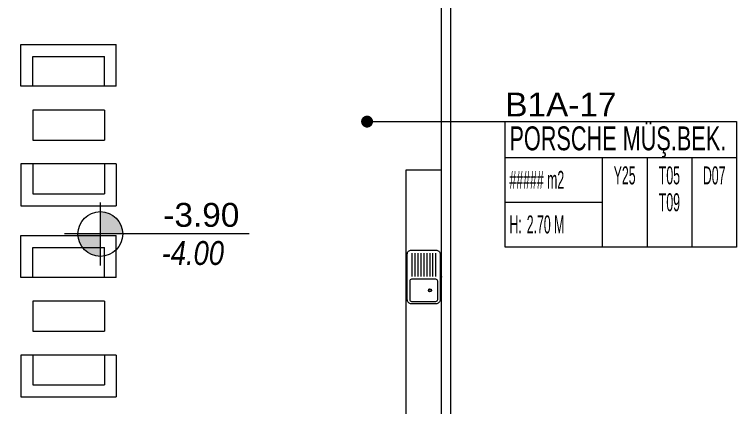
# Model space of a CAD drawing. Header units: metres. Extents: x -17822 to 152406, y -4219 to 19791.
# Drawn here: x 90089 to 91299, y 3324 to 3982 of the extents above; entities that cross this region are included whole.
import ezdxf
from ezdxf.enums import TextEntityAlignment as Align

# ---------------------------------------------------------------- set-up
doc = ezdxf.new("R2010")
doc.units = ezdxf.units.M
doc.header["$LTSCALE"] = 100
doc.header["$MEASUREMENT"] = 0
doc.layers.get('0').update_dxf_attribs({"color": 9, "lineweight": 9})
for name, color, linetype, lineweight in [('00', 9, 'Continuous', 9), ('05', 9, 'Continuous', 9), ('06D', 9, 'Continuous', 9), ('21', 9, 'Continuous', 9), ('21_mahal200', 9, 'Continuous', 9)]:
    doc.layers.add(name, color=color, linetype=linetype, lineweight=lineweight)
doc.styles.add('Arial', font='arial.ttf', dxfattribs={"height": 2.5})
doc.styles.add('MuuM_TEXT-ITALIC', font='ARIALNI.TTF')
doc.styles.add('MuuM_TEXT-STANDART', font='ARIALN.TTF')
doc.dimstyles.new('MuuM_DIM200', dxfattribs={"dimscale": 20, "dimtxt": 2, "dimasz": 1, "dimexe": 1, "dimexo": 1, "dimgap": 1, "dimtad": 1, "dimdec": 1, "dimrnd": 0.5, "dimdsep": 46, "dimtxsty": 'MuuM_TEXT-STANDART', "dimblk": 'ARCHTICK', "dimcen": 0, "dimdle": 0.15, "dimclrd": 256, "dimclre": 256, "dimclrt": 256, "dimadec": 0, "dimazin": 0, "dimtfac": 5, "dimtdec": 1, "dimtix": 1, "dimtmove": 2, "dimatfit": 3, "dimldrblk": 'DOT', "dimfxl": 3, "dimfxlon": 1, "dimtolj": 1, "dimlwd": -1, "dimlwe": -1, "dimarcsym": 0})

# ---------------------------------------------------------------- blocks, each defined once
blk = doc.blocks.new('_ArchTick')
at = {"color": 0, "linetype": 'ByBlock', "const_width": 0.15}
blk.add_lwpolyline([(-0.5, -0.5), (0.5, 0.5)], dxfattribs=at)
blk = doc.blocks.new('_Dot')
at = {"color": 0, "linetype": 'ByBlock', "lineweight": -2}
blk.add_line((-0.5, 0), (-1, 0), dxfattribs=at)
at = {"color": 0, "linetype": 'ByBlock', "const_width": 0.5}
blk.add_lwpolyline([(-0.25, 0, 1), (0.25, 0, 1)], format="xyb", close=True, dxfattribs=at)
blk = doc.blocks.new('0_roomno2')
blk.add_lwpolyline([(19.375, -10.5), (0, -10.5), (0, 0), (19.375, 0)], close=True)
for points in [[(0, -3), (19.375, -3)], [(8.125, -3), (8.125, -10.5)], [(11.875, -3), (11.875, -10.5)], [(15.625, -3), (15.625, -10.5)], [(0, -6.75), (8.125, -6.75)]]:
    blk.add_lwpolyline(points)
at = {"style": 'MuuM_TEXT-STANDART', "width": 0.6}
blk.add_text('H:', height=1.5, dxfattribs=at).set_placement((0.35, -8.608), align=Align.MIDDLE_LEFT)
at = {"style": 'Arial'}
blk.add_attdef('ODANO', (0, 1.17), '', height=2, dxfattribs=at)
blk.add_attdef('MEKANADI', text='', height=2, dxfattribs=at).set_placement((0.35, -3), align=Align.BOTTOM_LEFT)
at = {"style": 'MuuM_TEXT-STANDART', "width": 0.6}
for tag, p in [('M2', (0.35, -4.875)), ('TEMIZTAVANYUKSEKLIGI', (1.8, -8.608))]:
    blk.add_attdef(tag, text='', height=1.5, dxfattribs=at).set_placement(p, align=Align.MIDDLE_LEFT)
for tag, p in [('YER01', (10, -4.5)), ('TAVAN01', (13.75, -4.5)), ('DUVAR01', (17.5, -4.5)), ('YER02', (10, -6.75)), ('TAVAN02', (13.75, -6.75)), ('DUVAR02', (17.5, -6.75)), ('YER03', (10, -9)), ('TAVAN03', (13.75, -9)), ('DUVAR03', (17.5, -9))]:
    blk.add_attdef(tag, text='', height=1.5, dxfattribs=at).set_placement(p, align=Align.MIDDLE_CENTER)
blk = doc.blocks.new('0_elevationtarget-p-bk')
h = blk.add_hatch(color=250)
h.paths.add_polyline_path([(1.875, 0, 0.414214), (0, 1.875), (0, 0)])
h.paths.add_polyline_path([(0, 0), (-1.875, 0, 0.414214), (0, -1.875)])
blk.add_line((0, -2.625), (0, 2.625))
blk.add_lwpolyline([(12.453, 0), (-3, 0)])
blk.add_circle((0, 0), 1.875)
at = {"style": 'Arial'}
blk.add_attdef('BITMISKOT', text='', height=2, dxfattribs=at).set_placement((4.5, 0), align=Align.BOTTOM_LEFT)
at = {"style": 'MuuM_TEXT-ITALIC'}
blk.add_attdef('FINISHINGFLOORLEVEL', text='', height=2, dxfattribs=at).set_placement((4.5, -0.592), align=Align.TOP_LEFT)
blk = doc.blocks.new('p-tef_porsche')
at = {"linetype": 'Continuous', "lineweight": 13}
for p, q in [((-160, -80), (-160, 80)), ((-90, 80), (-160, 80)), ((-90, 80), (-90, -80)), ((40, 80), (40, -80)), ((40, 80), (110, 80)), ((110, -80), (110, 80)), ((-140, -60), (-140, 60)), ((-90, 60), (-140, 60)), ((-50, -60), (-50, 60)), ((0, 60), (-50, 60)), ((0, 60), (0, -60)), ((40, 60), (90, 60)), ((90, -60), (90, 60)), ((-90, -60), (-140, -60)), ((0, -60), (-50, -60)), ((40, -60), (90, -60)), ((-90, -80), (-160, -80)), ((40, -80), (110, -80))]:
    blk.add_line(p, q, dxfattribs=at)
blk = doc.blocks.new('m-mu-evye01-p')
for points in [[(-45, 9.5), (-45, 50.5, -0.414214), (-38, 57.5), (38, 57.5, -0.414214), (45, 50.5), (45, 9.5, -0.414214), (38, 2.5), (-38, 2.5, -0.414214)], [(-4, 9.5), (-4, 50.5, 0.414214), (-7, 53.5), (-38, 53.5, 0.414214), (-41, 50.5), (-41, 9.5, 0.414214), (-38, 6.5), (-7, 6.5, 0.414214)]]:
    blk.add_lwpolyline(points, format="xyb", close=True)
for points in [[(40, 50), (1, 50)], [(40, 45), (1, 45)], [(40, 40), (1, 40)], [(40, 35), (1, 35)], [(40, 30), (1, 30)], [(40, 25), (1, 25)], [(40, 20), (1, 20)], [(40, 15), (1, 15)], [(40, 10), (1, 10)]]:
    blk.add_lwpolyline(points)
for radius in [2.5, 2]:
    blk.add_circle((-22.5, 19.5), radius)
blk.add_point((0, 0))
blk = doc.blocks.new('1.Bod.Ara.Mimari Elk')
at = {"layer": '00'}
blk.add_lwpolyline([(6820, -5350), (6805, -5350), (6805, -4630), (6820, -4630)], close=True, dxfattribs=at)
at = {"layer": '05', "linetype": 'Continuous'}
blk.add_lwpolyline([(6805, -4908.89), (6745, -4908.89), (6745, -5350), (6805, -5350)], close=True, dxfattribs=at)
at = {"layer": '06D'}
blk.add_lwpolyline([(6820, -5350), (6060, -5350), (6060, -4550), (6820, -4550)], close=True, dxfattribs=at)
at = {"layer": '05', "lineweight": 15, "xscale": -1, "rotation": 270}
for p in [(6180, -4808.27), (6180, -5128.27)]:
    blk.add_blockref('p-tef_porsche', p, dxfattribs=at)
at = {"layer": '05', "linetype": 'Continuous', "rotation": 90.00000000000001}
blk.add_blockref('m-mu-evye01-p', (6805, -5087.5), dxfattribs=at)
at = {"layer": '21', "xscale": 20, "yscale": 20, "zscale": 20}
blk.add_blockref('0_elevationtarget-p-bk', (6233.26, -5015.58), dxfattribs=at).add_auto_attribs({'BITMISKOT': ' -3.90', 'FINISHINGFLOORLEVEL': ' -4.00'})
at = {"layer": '21_mahal200'}
ref = blk.add_blockref('0_roomno2', (6911.63, -4827.45), dxfattribs=dict(at, xscale=20, yscale=20, zscale=20))
ref.add_attrib('ODANO', 'B1A-17', (6911.63, -4818.8), dxfattribs={"layer": '0', "height": 40, "style": 'Arial'})
ref.add_attrib('MEKANADI', 'PORSCHE MÜŞ.BEK.', dxfattribs={"layer": '0', "height": 40, "style": 'Arial', "width": 0.65}).set_placement((6918.63, -4887.45), align=Align.BOTTOM_LEFT)
ref.add_attrib('M2', '##### m2', dxfattribs={"layer": '0', "height": 30, "style": 'MuuM_TEXT-STANDART', "width": 0.6}).set_placement((6918.63, -4924.95), align=Align.MIDDLE_LEFT)
ref.add_attrib('TEMIZTAVANYUKSEKLIGI', '2.70 M', dxfattribs={"layer": '0', "height": 30, "style": 'MuuM_TEXT-STANDART', "width": 0.6}).set_placement((6947.63, -4999.61), align=Align.MIDDLE_LEFT)
ref.add_attrib('YER01', 'Y25', dxfattribs={"layer": '0', "height": 30, "style": 'MuuM_TEXT-STANDART', "width": 0.6}).set_placement((7111.63, -4917.45), align=Align.MIDDLE_CENTER)
ref.add_attrib('TAVAN01', 'T05', dxfattribs={"layer": '0', "height": 30, "style": 'MuuM_TEXT-STANDART', "width": 0.6}).set_placement((7186.63, -4917.45), align=Align.MIDDLE_CENTER)
ref.add_attrib('DUVAR01', 'D07', dxfattribs={"layer": '0', "height": 30, "style": 'MuuM_TEXT-STANDART', "width": 0.6}).set_placement((7261.63, -4917.45), align=Align.MIDDLE_CENTER)
ref.add_attrib('TAVAN02', 'T09', dxfattribs={"layer": '0', "height": 30, "style": 'MuuM_TEXT-STANDART', "width": 0.6}).set_placement((7186.63, -4962.45), align=Align.MIDDLE_CENTER)
blk.add_leader([(6680.12, -4827.45), (6937.53, -4827.45)], dimstyle='MuuM_DIM200', override={"dimasz": 1, "dimfxl": 10}, dxfattribs=at)

msp = doc.modelspace()

# ---------------------------------------------------------------- block references
msp.add_blockref('1.Bod.Ara.Mimari Elk', (84000, 8630))

doc.saveas('drawing.dxf')
